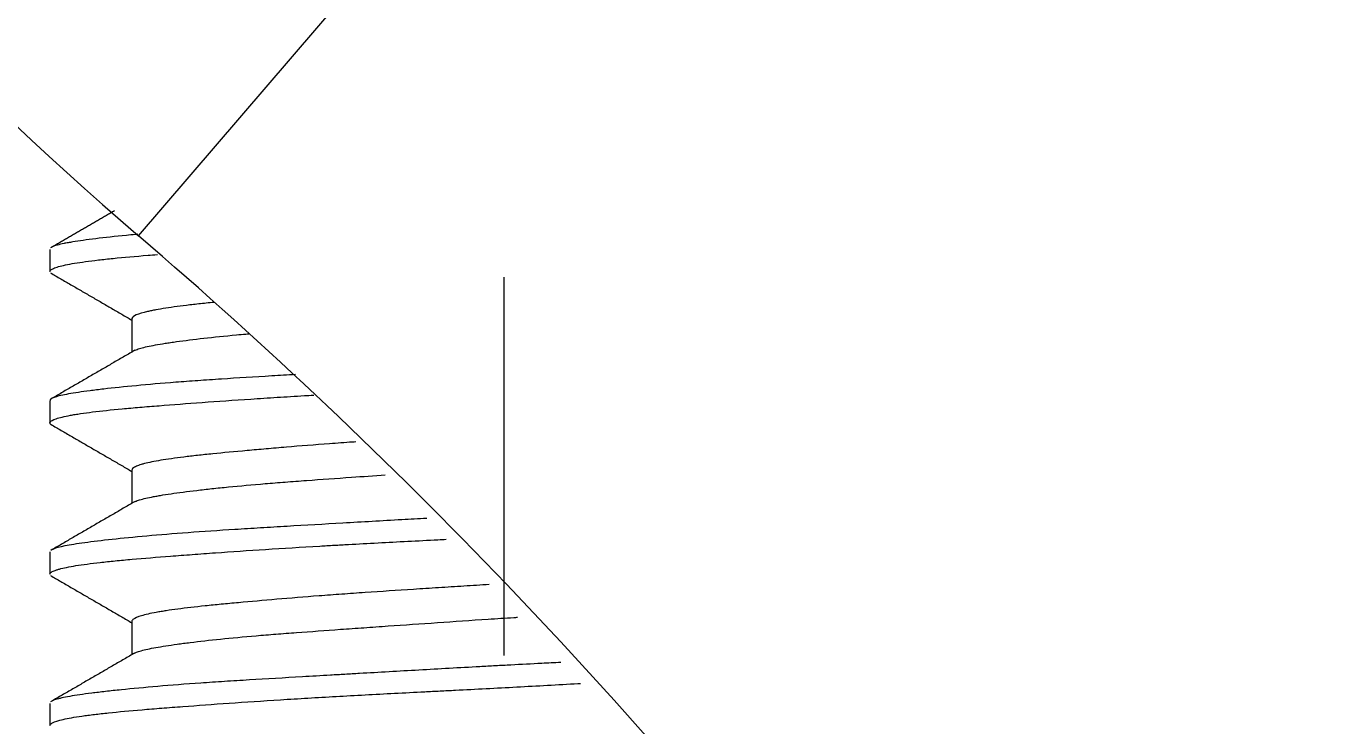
# Model space of a CAD drawing. Extents: x 1571 to 2360, y 0 to 579.
# Drawn here: x 1792.79 to 1801.35, y 192.71 to 197.34 of the extents above; entities that cross this region are included whole.
import ezdxf

# ---------------------------------------------------------------- set-up
doc = ezdxf.new("R2010")
doc.units = 0
doc.header["$LTSCALE"] = 10
doc.header["$MEASUREMENT"] = 0
doc.linetypes.add('CENTER', pattern=[2, 1.25, -0.25, 0.25, -0.25])
doc.layers.add('1', color=7, linetype='CONTINUOUS')

msp = doc.modelspace()

# ---------------------------------------------------------------- linework, layer by layer
at = {"layer": '1', "color": 1, "linetype": 'CENTER', "lineweight": -3}
msp.add_line((1795.947, 270.6756), (1795.947, 167.897), dxfattribs=at)
at = {"layer": '1', "color": 7, "linetype": 'Continuous', "lineweight": -3}
for p, q in [((1793.5334, 195.9484), (1801.3453, 205.0573)), ((1792.947, 195.859), (1792.947, 195.7138)), ((1793.4885, 195.4002), (1793.4885, 195.1808)), ((1792.947, 194.8589), (1792.947, 194.7129)), ((1793.4885, 194.4009), (1793.4885, 194.1808)), ((1792.947, 193.8596), (1792.947, 193.7137)), ((1793.4885, 193.4006), (1793.4885, 193.1808)), ((1792.947, 192.8587), (1792.947, 192.7134))]:
    msp.add_line(p, q, dxfattribs=at)
for centre, radius, start, end in [((1808.617, 213.5363), 23.17, 180, 229.38312), ((1771.3107, 170.0363), 34.1362, 38.13709, 49.38312)]:
    msp.add_arc(centre, radius, start, end, dxfattribs=at)
for points, knots in [([(1798.1601, 191.1169), (1798.1601, 191.1169), (1798.1715, 191.1097), (1798.2038, 191.0892), (1798.2238, 191.0765), (1798.2493, 191.0603), (1798.2675, 191.0487), (1798.2772, 191.0426), (1798.3283, 191.0099), (1798.3773, 190.9786), (1798.4875, 190.9078), (1798.5489, 190.8683), (1798.6319, 190.8145), (1798.6488, 190.8036), (1798.6833, 190.7812), (1798.7008, 190.7698), (1798.7541, 190.7352), (1798.7906, 190.7115), (1798.9022, 190.6387), (1798.9796, 190.5879), (1799.1392, 190.4831), (1799.2214, 190.4289), (1799.3897, 190.3177), (1799.4758, 190.2608), (1799.6512, 190.1445), (1799.7406, 190.0852), (1799.922, 189.9648), (1800.0138, 189.904), (1800.2917, 189.7199), (1800.4804, 189.5953), (1800.8636, 189.3448), (1801.0582, 189.2189), (1801.4532, 188.9685), (1801.6536, 188.8441), (1801.9591, 188.661), (1802.0618, 188.6006), (1802.2691, 188.4816), (1802.3738, 188.423), (1802.5851, 188.3084), (1802.6917, 188.2525), (1802.9069, 188.1446), (1803.0155, 188.0925), (1803.2354, 187.9938), (1803.3466, 187.947), (1803.5724, 187.8609), (1803.687, 187.8216), (1803.833, 187.7794), (1803.8624, 187.7713), (1803.9214, 187.7559), (1803.9511, 187.7485), (1804.0404, 187.728), (1804.1001, 187.7161), (1804.2201, 187.6969), (1804.2804, 187.6895), (1804.4016, 187.6804), (1804.4625, 187.6786), (1804.5544, 187.6813), (1804.5851, 187.6831), (1804.6468, 187.6888), (1804.6774, 187.6926), (1804.7687, 187.7073), (1804.8286, 187.7214), (1804.917, 187.7502), (1804.9461, 187.7611), (1804.9894, 187.7796), (1805.0038, 187.7861), (1805.0322, 187.7997), (1805.0462, 187.8068), (1805.1153, 187.844), (1805.1675, 187.8786), (1805.2417, 187.9375), (1805.2657, 187.9583), (1805.3125, 188.002), (1805.3353, 188.0251), (1805.4008, 188.0963), (1805.441, 188.1466), (1805.5157, 188.2518), (1805.5502, 188.3067), (1805.5986, 188.3918), (1805.6141, 188.4206), (1805.6441, 188.4791), (1805.6586, 188.5087), (1805.7002, 188.5979), (1805.7257, 188.6582), (1805.7733, 188.7802), (1805.7954, 188.8419), (1805.8573, 189.0285), (1805.8929, 189.1551), (1805.9324, 189.3153), (1805.94, 189.3474), (1805.9549, 189.4119), (1805.9621, 189.4442), (1805.9829, 189.5413), (1805.9959, 189.6061), (1806.0325, 189.8005), (1806.0538, 189.9302), (1806.0918, 190.1898), (1806.1085, 190.3197), (1806.1384, 190.5796), (1806.1516, 190.7096), (1806.187, 191.0997), (1806.2051, 191.3598), (1806.2348, 191.8798), (1806.2462, 192.1398), (1806.2603, 192.5294), (1806.2645, 192.6592), (1806.2702, 192.8538), (1806.272, 192.9186), (1806.2754, 193.0483), (1806.277, 193.1131), (1806.2849, 193.4367), (1806.29, 193.6935), (1806.2996, 194.2022), (1806.3041, 194.4542), (1806.3136, 194.9527), (1806.3186, 195.1993), (1806.3303, 195.6862), (1806.337, 195.9265), (1806.353, 196.3997), (1806.3623, 196.6325), (1806.3761, 196.9179), (1806.3789, 196.9747), (1806.3834, 197.0594), (1806.3849, 197.0876), (1806.388, 197.1436), (1806.3958, 197.2829), (1806.4042, 197.4185), (1806.4256, 197.7363), (1806.4414, 197.938), (1806.4672, 198.2231), (1806.4761, 198.3152), (1806.4899, 198.4486), (1806.4946, 198.4924), (1806.5039, 198.5775), (1806.5086, 198.6191), (1806.5322, 198.8211), (1806.5513, 198.9652), (1806.5784, 199.1541), (1806.5872, 199.2125), (1806.5997, 199.293), (1806.6058, 199.3314), (1806.6117, 199.3672), (1806.6155, 199.3904), (1806.6174, 199.4017), (1806.6266, 199.4567), (1806.6399, 199.5333), (1806.6549, 199.6154), (1806.6611, 199.6485), (1806.6653, 199.6707), (1806.6664, 199.6764), (1806.6664, 199.6763)], [0, 0, 0, 0, 0.015625, 0.015625, 0.023437, 0.027344, 0.027344, 0.03125, 0.03125, 0.046875, 0.046875, 0.0625, 0.0625, 0.066406, 0.066406, 0.070312, 0.070312, 0.078125, 0.078125, 0.09375, 0.09375, 0.109375, 0.109375, 0.125, 0.125, 0.140625, 0.140625, 0.15625, 0.15625, 0.1875, 0.1875, 0.21875, 0.21875, 0.25, 0.25, 0.265625, 0.265625, 0.28125, 0.28125, 0.296875, 0.296875, 0.3125, 0.3125, 0.328125, 0.328125, 0.34375, 0.34375, 0.347656, 0.347656, 0.351562, 0.351562, 0.359375, 0.359375, 0.367187, 0.367187, 0.375, 0.375, 0.378906, 0.378906, 0.382812, 0.382812, 0.390625, 0.390625, 0.394531, 0.394531, 0.396484, 0.396484, 0.398437, 0.398437, 0.40625, 0.40625, 0.410156, 0.410156, 0.414062, 0.414062, 0.421875, 0.421875, 0.429687, 0.429687, 0.433594, 0.433594, 0.4375, 0.4375, 0.445312, 0.445312, 0.453125, 0.453125, 0.46875, 0.46875, 0.472656, 0.472656, 0.476562, 0.476562, 0.484375, 0.484375, 0.5, 0.5, 0.515625, 0.515625, 0.53125, 0.53125, 0.5625, 0.5625, 0.59375, 0.59375, 0.609375, 0.609375, 0.617187, 0.617187, 0.625, 0.625, 0.65625, 0.65625, 0.6875, 0.6875, 0.71875, 0.71875, 0.75, 0.75, 0.78125, 0.78125, 0.789062, 0.789062, 0.792969, 0.792969, 0.796875, 0.8125, 0.8125, 0.84375, 0.84375, 0.859375, 0.859375, 0.867187, 0.867187, 0.875, 0.875, 0.90625, 0.90625, 0.921875, 0.921875, 0.929687, 0.933594, 0.933594, 0.9375, 0.9375, 0.953125, 0.96875, 0.984375, 0.984375, 1, 1, 1, 1]), ([(1809.2496, 196.2889), (1809.2496, 196.2889), (1809.2485, 196.282), (1809.2444, 196.2548), (1809.2414, 196.2346), (1809.2337, 196.1808), (1809.2291, 196.1473), (1809.2211, 196.0868), (1809.2182, 196.065), (1809.2123, 196.0178), (1809.2092, 195.9927), (1809.1935, 195.8596), (1809.1797, 195.7295), (1809.1603, 195.5013), (1809.1541, 195.4197), (1809.1453, 195.2891), (1809.1425, 195.2445), (1809.1372, 195.1534), (1809.1347, 195.1069), (1809.1229, 194.8697), (1809.116, 194.6653), (1809.1103, 194.3404), (1809.1091, 194.229), (1809.1086, 194.0863), (1809.1086, 194.0576), (1809.1086, 193.9998), (1809.1086, 193.9708), (1809.1089, 193.8832), (1809.1092, 193.8245), (1809.112, 193.5288), (1809.117, 193.2865), (1809.1318, 192.7929), (1809.1415, 192.5416), (1809.1644, 192.0318), (1809.1775, 191.7732), (1809.1952, 191.4464), (1809.1988, 191.3808), (1809.2061, 191.2494), (1809.2098, 191.1834), (1809.2211, 190.9855), (1809.2287, 190.8532), (1809.2518, 190.4554), (1809.2674, 190.189), (1809.2974, 189.6542), (1809.3118, 189.3859), (1809.3374, 188.8473), (1809.3486, 188.5771), (1809.361, 188.1707), (1809.3644, 188.035), (1809.3693, 187.7632), (1809.3708, 187.6273), (1809.3712, 187.3555), (1809.3703, 187.2195), (1809.3651, 186.9476), (1809.3609, 186.8117), (1809.3485, 186.5398), (1809.3402, 186.4039), (1809.3181, 186.1322), (1809.3043, 185.9963), (1809.2779, 185.7928), (1809.2681, 185.7248), (1809.2464, 185.5895), (1809.2344, 185.5222), (1809.2078, 185.3882), (1809.1932, 185.3216), (1809.1608, 185.1892), (1809.143, 185.1235), (1809.1036, 184.993), (1809.0819, 184.9284), (1809.0335, 184.8004), (1809.0068, 184.7371), (1808.9618, 184.6435), (1808.9459, 184.6125), (1808.9126, 184.5518), (1808.8952, 184.5219), (1808.8402, 184.4343), (1808.7999, 184.3783), (1808.7324, 184.2991), (1808.7087, 184.2734), (1808.6594, 184.2247), (1808.6338, 184.2016), (1808.5805, 184.158), (1808.5529, 184.1376), (1808.5098, 184.1091), (1808.4951, 184.0999), (1808.4653, 184.0823), (1808.4501, 184.0738), (1808.3731, 184.0334), (1808.3093, 184.0078), (1808.2108, 183.9779), (1808.1775, 183.9693), (1808.127, 183.9584), (1808.11, 183.9551), (1808.0761, 183.9491), (1808.0591, 183.9465), (1807.9742, 183.9347), (1807.9064, 183.9301), (1807.7709, 183.9281), (1807.7032, 183.9308), (1807.6018, 183.9391), (1807.5679, 183.9426), (1807.5005, 183.9509), (1807.4671, 183.9556), (1807.3673, 183.9714), (1807.3015, 183.9841), (1807.1062, 184.0271), (1806.9785, 184.0622), (1806.7266, 184.1409), (1806.6025, 184.1844), (1806.4183, 184.2541), (1806.3572, 184.278), (1806.2357, 184.3271), (1806.1753, 184.3523), (1805.9949, 184.4293), (1805.8764, 184.4824), (1805.6425, 184.5908), (1805.5269, 184.6462), (1805.2984, 184.7585), (1805.1855, 184.8154), (1804.8499, 184.9875), (1804.6308, 185.1039), (1804.2002, 185.3366), (1803.9889, 185.453), (1803.5739, 185.6831), (1803.3703, 185.7969), (1803.0712, 185.9639), (1802.9726, 186.019), (1802.8264, 186.1005), (1802.778, 186.1275), (1802.6818, 186.1811), (1802.6341, 186.2076), (1802.3982, 186.3385), (1802.2174, 186.4382), (1801.9611, 186.5782), (1801.8782, 186.6233), (1801.7781, 186.6774), (1801.7582, 186.6881), (1801.7189, 186.7093), (1801.6994, 186.7198), (1801.6417, 186.7508), (1801.6041, 186.7709), (1801.4947, 186.8293), (1801.4259, 186.8658), (1801.2976, 186.9335), (1801.238, 186.9648), (1801.1291, 187.0215), (1801.0798, 187.0471), (1801.0255, 187.0751), (1801.015, 187.0805), (1800.9948, 187.0909), (1800.9851, 187.0959), (1800.9572, 187.1102), (1800.9404, 187.1188), (1800.8953, 187.1419), (1800.8724, 187.1535), (1800.8417, 187.1691), (1800.8338, 187.1731), (1800.8338, 187.1731)], [0, 0, 0, 0, 0.015626, 0.015626, 0.031251, 0.031251, 0.046877, 0.046877, 0.05469, 0.05469, 0.062502, 0.062502, 0.093754, 0.093754, 0.109379, 0.109379, 0.117192, 0.117192, 0.125005, 0.125005, 0.156256, 0.156256, 0.171881, 0.171881, 0.175788, 0.175788, 0.179694, 0.179694, 0.187507, 0.187507, 0.218758, 0.218758, 0.250009, 0.250009, 0.281261, 0.281261, 0.289073, 0.289073, 0.296886, 0.296886, 0.312512, 0.312512, 0.343763, 0.343763, 0.375014, 0.375014, 0.406265, 0.406265, 0.421891, 0.421891, 0.437516, 0.437516, 0.453142, 0.453142, 0.468768, 0.468768, 0.484393, 0.484393, 0.500019, 0.500019, 0.507831, 0.507831, 0.515644, 0.515644, 0.523457, 0.523457, 0.53127, 0.53127, 0.539083, 0.539083, 0.546895, 0.546895, 0.550802, 0.550802, 0.554708, 0.554708, 0.562521, 0.562521, 0.566427, 0.566427, 0.570334, 0.570334, 0.57424, 0.57424, 0.576193, 0.576193, 0.578147, 0.578147, 0.585959, 0.585959, 0.589866, 0.589866, 0.591819, 0.591819, 0.593772, 0.593772, 0.601585, 0.601585, 0.609398, 0.609398, 0.613304, 0.613304, 0.617211, 0.617211, 0.625023, 0.625023, 0.640649, 0.640649, 0.656275, 0.656275, 0.664087, 0.664087, 0.6719, 0.6719, 0.687526, 0.687526, 0.703151, 0.703151, 0.718777, 0.718777, 0.750028, 0.750028, 0.781279, 0.781279, 0.81253, 0.81253, 0.828156, 0.828156, 0.835969, 0.835969, 0.843782, 0.843782, 0.875033, 0.875033, 0.890658, 0.890658, 0.894565, 0.894565, 0.898471, 0.898471, 0.906284, 0.906284, 0.921909, 0.921909, 0.937535, 0.937535, 0.953161, 0.953161, 0.957067, 0.957067, 0.960973, 0.960973, 0.968786, 0.968786, 0.984412, 0.984412, 1, 1, 1, 1]), ([(1793.5279, 195.9592), (1793.5222, 195.9587), (1793.5166, 195.9581), (1793.4911, 195.9557), (1793.4716, 195.9538), (1793.3766, 195.9443), (1793.3091, 195.9369), (1793.1908, 195.9224), (1793.1398, 195.9153), (1793.0867, 195.9066), (1793.0766, 195.9048), (1793.0575, 195.9013), (1793.0484, 195.8996), (1793.0231, 195.8944), (1793.0085, 195.891), (1792.9789, 195.8827), (1792.9661, 195.8779), (1792.9579, 195.873)], [0, 0, 0, 0, 0.01736, 0.01736, 0.079364, 0.079364, 0.327379, 0.327379, 0.575393, 0.575393, 0.637397, 0.637397, 0.699401, 0.699401, 0.823408, 0.823408, 1, 1, 1, 1]), ([(1792.9471, 195.714), (1792.948, 195.7204), (1792.9559, 195.727), (1792.9799, 195.7375), (1792.9908, 195.7414), (1793.0172, 195.7489), (1793.0326, 195.7527), (1793.0853, 195.7639), (1793.1291, 195.7712), (1793.2081, 195.7821), (1793.2367, 195.7856), (1793.2983, 195.7928), (1793.3311, 195.7963), (1793.4349, 195.8067), (1793.5115, 195.8135), (1793.6156, 195.822), (1793.6362, 195.8236), (1793.6572, 195.8253)], [0, 0, 0, 0, 0.171873, 0.171873, 0.269529, 0.269529, 0.367186, 0.367186, 0.562499, 0.562499, 0.660155, 0.660155, 0.757812, 0.757812, 0.953125, 0.953125, 1, 1, 1, 1]), ([(1794.032, 195.5087), (1794.0278, 195.5083), (1794.0237, 195.5079), (1794.002, 195.5057), (1793.9848, 195.504), (1793.9346, 195.4987), (1793.9028, 195.4952), (1793.8125, 195.4847), (1793.759, 195.4776), (1793.6887, 195.4668), (1793.667, 195.4632), (1793.637, 195.4576), (1793.6275, 195.4558), (1793.6093, 195.452), (1793.6007, 195.4501), (1793.5601, 195.4407), (1793.5353, 195.4332), (1793.5007, 195.4181), (1793.4909, 195.4105), (1793.4886, 195.4022), (1793.4885, 195.4013), (1793.4885, 195.4004)], [0, 0, 0, 0, 0.011773, 0.011773, 0.062504, 0.062504, 0.163968, 0.163968, 0.366896, 0.366896, 0.468359, 0.468359, 0.519091, 0.519091, 0.569823, 0.569823, 0.77275, 0.77275, 0.975678, 0.975678, 1, 1, 1, 1]), ([(1793.5066, 195.1912), (1793.5097, 195.1928), (1793.5131, 195.1944), (1793.5254, 195.1994), (1793.5359, 195.2029), (1793.5728, 195.2134), (1793.6048, 195.2203), (1793.6637, 195.2311), (1793.6958, 195.2365), (1793.7322, 195.242), (1793.7574, 195.2457), (1793.7705, 195.2476), (1793.8377, 195.2569), (1793.9579, 195.272), (1794.1025, 195.287), (1794.2007, 195.2963), (1794.2207, 195.2981), (1794.2482, 195.3005), (1794.2552, 195.3012), (1794.2623, 195.3018)], [0, 0, 0, 0, 0.043507, 0.043507, 0.1424, 0.1424, 0.340186, 0.340186, 0.439078, 0.488525, 0.488525, 0.537971, 0.537971, 0.735757, 0.933543, 0.933543, 0.982989, 0.982989, 1, 1, 1, 1]), ([(1794.5708, 195.0317), (1794.5176, 195.0286), (1794.4653, 195.0256), (1794.2977, 195.0156), (1794.1865, 195.0088), (1794.0274, 194.9985), (1793.9757, 194.995), (1793.9001, 194.9897), (1793.8752, 194.9879), (1793.8262, 194.9843), (1793.8022, 194.9825), (1793.6845, 194.9733), (1793.5112, 194.9583), (1793.3672, 194.9433), (1793.2866, 194.9341), (1793.271, 194.9322), (1793.2407, 194.9285), (1793.197, 194.9231), (1793.1584, 194.9177), (1793.0877, 194.9071), (1793.0493, 194.9003), (1793.0048, 194.89), (1792.9922, 194.8866), (1792.9766, 194.8815), (1792.972, 194.8797), (1792.9639, 194.8763), (1792.9605, 194.8745), (1792.9512, 194.8689), (1792.9477, 194.865), (1792.9471, 194.861)], [0, 0, 0, 0, 0.055, 0.055, 0.179999, 0.179999, 0.242499, 0.242499, 0.273749, 0.273749, 0.304999, 0.304999, 0.429999, 0.554998, 0.554998, 0.586248, 0.586248, 0.617498, 0.679998, 0.679998, 0.804998, 0.804998, 0.867498, 0.867498, 0.898748, 0.898748, 0.929997, 0.929997, 1, 1, 1, 1]), ([(1792.9607, 194.698), (1792.9552, 194.7009), (1792.9514, 194.7038), (1792.9479, 194.7086), (1792.9472, 194.7104), (1792.9469, 194.714), (1792.9473, 194.7158), (1792.9524, 194.725), (1792.979, 194.7401), (1793.0414, 194.7552), (1793.0919, 194.7646), (1793.1026, 194.7664), (1793.1252, 194.7702), (1793.1605, 194.7757), (1793.2005, 194.7811), (1793.2865, 194.7917), (1793.3518, 194.7986), (1793.4619, 194.8089), (1793.5006, 194.8124), (1793.5618, 194.8176), (1793.5827, 194.8193), (1793.6255, 194.8228), (1793.6472, 194.8245), (1793.7581, 194.8333), (1793.853, 194.8404), (1794.055, 194.8552), (1794.1621, 194.8627), (1794.3037, 194.8722), (1794.3324, 194.8741), (1794.3906, 194.8778), (1794.4784, 194.8835), (1794.5683, 194.889), (1794.6495, 194.8938), (1794.67, 194.8951), (1794.6907, 194.8963)], [0, 0, 0, 0, 0.046215, 0.046215, 0.073723, 0.073723, 0.101232, 0.101232, 0.211267, 0.321303, 0.321303, 0.348811, 0.348811, 0.37632, 0.431338, 0.431338, 0.541373, 0.541373, 0.596391, 0.596391, 0.6239, 0.6239, 0.651408, 0.651408, 0.761444, 0.761444, 0.871479, 0.871479, 0.898988, 0.898988, 0.926496, 0.981514, 0.981514, 1, 1, 1, 1]), ([(1794.9686, 194.5869), (1794.9615, 194.5864), (1794.9545, 194.5859), (1794.8961, 194.5817), (1794.8456, 194.5781), (1794.6971, 194.567), (1794.6019, 194.5595), (1794.465, 194.5482), (1794.4203, 194.5444), (1794.3329, 194.5368), (1794.2907, 194.533), (1794.1685, 194.522), (1794.093, 194.5149), (1793.9883, 194.5044), (1793.9549, 194.5009), (1793.891, 194.4939), (1793.8605, 194.4903), (1793.7737, 194.4796), (1793.7232, 194.4725), (1793.6366, 194.458), (1793.6003, 194.4506), (1793.5641, 194.4412), (1793.5573, 194.4393), (1793.5446, 194.4355), (1793.5388, 194.4336), (1793.5226, 194.4278), (1793.5138, 194.424), (1793.4948, 194.4135), (1793.4887, 194.407), (1793.4885, 194.4005)], [0, 0, 0, 0, 0.008048, 0.008048, 0.067233, 0.067233, 0.185604, 0.185604, 0.244789, 0.244789, 0.303974, 0.303974, 0.422344, 0.422344, 0.481529, 0.481529, 0.540714, 0.540714, 0.659084, 0.659084, 0.777454, 0.777454, 0.807047, 0.807047, 0.836639, 0.836639, 0.895824, 0.895824, 1, 1, 1, 1]), ([(1793.5044, 194.1901), (1793.5113, 194.1939), (1793.5205, 194.1976), (1793.5529, 194.2084), (1793.5813, 194.2153), (1793.6267, 194.2243), (1793.6363, 194.2261), (1793.6562, 194.2297), (1793.6666, 194.2315), (1793.6991, 194.2369), (1793.7224, 194.2406), (1793.7975, 194.2516), (1793.8542, 194.2591), (1793.9495, 194.2704), (1793.983, 194.2742), (1794.0534, 194.2818), (1794.0899, 194.2856), (1794.2035, 194.2967), (1794.2844, 194.3039), (1794.4133, 194.3145), (1794.4797, 194.3197), (1794.5491, 194.325), (1794.596, 194.3285), (1794.6198, 194.3303), (1794.7401, 194.3391), (1794.8394, 194.3462), (1795.0144, 194.3586), (1795.0887, 194.3638), (1795.1644, 194.3691)], [0, 0, 0, 0, 0.065892, 0.065892, 0.187016, 0.187016, 0.217297, 0.217297, 0.247578, 0.247578, 0.30814, 0.30814, 0.429264, 0.429264, 0.489826, 0.489826, 0.550388, 0.550388, 0.671512, 0.671512, 0.732074, 0.762355, 0.762355, 0.792636, 0.792636, 0.91376, 0.91376, 1, 1, 1, 1]), ([(1795.438, 194.0815), (1795.3833, 194.0784), (1795.3288, 194.0753), (1795.2075, 194.0684), (1795.1416, 194.0646), (1795.0116, 194.0572), (1794.9475, 194.0535), (1794.7579, 194.0426), (1794.635, 194.0355), (1794.456, 194.025), (1794.3972, 194.0215), (1794.2815, 194.0146), (1794.2252, 194.0111), (1794.061, 194.0008), (1793.9577, 193.994), (1793.7635, 193.9797), (1793.6724, 193.9723), (1793.5031, 193.9571), (1793.4268, 193.9496), (1793.2902, 193.9347), (1793.2298, 193.9274), (1793.1515, 193.9167), (1793.1274, 193.9132), (1793.0834, 193.9061), (1793.0638, 193.9026), (1793.0118, 193.8923), (1792.9862, 193.8856), (1792.9665, 193.8774), (1792.9636, 193.8761), (1792.9611, 193.8748)], [0, 0, 0, 0, 0.0425, 0.0425, 0.094583, 0.094583, 0.146666, 0.146666, 0.250833, 0.250833, 0.302916, 0.302916, 0.354999, 0.354999, 0.459166, 0.459166, 0.563332, 0.563332, 0.667498, 0.667498, 0.771665, 0.771665, 0.823748, 0.823748, 0.875831, 0.875831, 0.979998, 0.979998, 1, 1, 1, 1]), ([(1792.947, 193.7132), (1792.9471, 193.7167), (1792.9494, 193.7202), (1792.9585, 193.7276), (1792.9654, 193.7314), (1792.9791, 193.737), (1792.9843, 193.7389), (1792.9958, 193.7428), (1793.0022, 193.7447), (1793.0368, 193.7542), (1793.0734, 193.7617), (1793.1634, 193.7763), (1793.2169, 193.7835), (1793.2946, 193.7923), (1793.3107, 193.794), (1793.344, 193.7976), (1793.3612, 193.7993), (1793.4143, 193.8045), (1793.4515, 193.808), (1793.5683, 193.8183), (1793.6532, 193.8251), (1793.791, 193.8357), (1793.8387, 193.8393), (1793.9128, 193.8448), (1793.938, 193.8466), (1793.9892, 193.8504), (1794.0153, 193.8522), (1794.1474, 193.8617), (1794.2578, 193.8692), (1794.4879, 193.8841), (1794.6076, 193.8915), (1794.763, 193.9005), (1794.7943, 193.9023), (1794.8577, 193.9059), (1794.8897, 193.9077), (1794.9861, 193.913), (1795.0509, 193.9165), (1795.2464, 193.9268), (1795.3785, 193.9336), (1795.5306, 193.9413), (1795.5488, 193.9423), (1795.5671, 193.9432)], [0, 0, 0, 0, 0.045934, 0.045934, 0.092998, 0.092998, 0.116529, 0.116529, 0.140061, 0.140061, 0.234187, 0.234187, 0.328314, 0.328314, 0.351845, 0.351845, 0.375377, 0.375377, 0.42244, 0.42244, 0.516567, 0.516567, 0.56363, 0.56363, 0.587161, 0.587161, 0.610693, 0.610693, 0.704819, 0.704819, 0.798946, 0.798946, 0.822477, 0.822477, 0.846009, 0.846009, 0.893072, 0.893072, 0.987199, 0.987199, 1, 1, 1, 1]), ([(1795.8512, 193.6441), (1795.7956, 193.6405), (1795.74, 193.637), (1795.6564, 193.6317), (1795.6283, 193.63), (1795.5723, 193.6265), (1795.5442, 193.6247), (1795.4605, 193.6194), (1795.4054, 193.616), (1795.2418, 193.6055), (1795.1353, 193.5984), (1794.9792, 193.5876), (1794.9021, 193.5822), (1794.8264, 193.5766), (1794.7762, 193.5729), (1794.7513, 193.571), (1794.6285, 193.5616), (1794.5351, 193.5541), (1794.3577, 193.539), (1794.2737, 193.5316), (1794.1748, 193.5224), (1794.1553, 193.5206), (1794.1169, 193.517), (1794.098, 193.5152), (1794.0429, 193.5099), (1794.0077, 193.5064), (1793.9072, 193.4959), (1793.8467, 193.4889), (1793.7656, 193.4783), (1793.7275, 193.4729), (1793.6931, 193.4675), (1793.671, 193.4638), (1793.6604, 193.4619), (1793.61, 193.4527), (1793.5446, 193.4378), (1793.5089, 193.4226), (1793.4961, 193.4131), (1793.494, 193.4112), (1793.4908, 193.4074), (1793.4897, 193.4055), (1793.4887, 193.4027), (1793.4885, 193.4016), (1793.4885, 193.4006)], [0, 0, 0, 0, 0.044539, 0.044539, 0.066989, 0.066989, 0.089438, 0.089438, 0.134337, 0.134337, 0.224135, 0.224135, 0.269034, 0.291484, 0.291484, 0.313933, 0.313933, 0.403732, 0.403732, 0.49353, 0.49353, 0.515979, 0.515979, 0.538429, 0.538429, 0.583328, 0.583328, 0.673126, 0.673126, 0.718025, 0.740474, 0.740474, 0.762924, 0.762924, 0.852722, 0.94252, 0.94252, 0.964969, 0.964969, 0.987419, 0.987419, 1, 1, 1, 1]), ([(1793.5021, 193.1887), (1793.5064, 193.1913), (1793.5118, 193.1939), (1793.5271, 193.2), (1793.5378, 193.2035), (1793.5631, 193.2105), (1793.5775, 193.214), (1793.6262, 193.2246), (1793.6659, 193.2317), (1793.7362, 193.2427), (1793.7614, 193.2464), (1793.802, 193.252), (1793.816, 193.2538), (1793.8448, 193.2576), (1793.8596, 193.2595), (1793.9356, 193.269), (1794.0023, 193.2765), (1794.1475, 193.2914), (1794.2259, 193.2988), (1794.3315, 193.3077), (1794.353, 193.3095), (1794.3966, 193.3131), (1794.4186, 193.3149), (1794.4856, 193.3201), (1794.5312, 193.3236), (1794.6709, 193.3341), (1794.768, 193.3411), (1794.9194, 193.3519), (1794.9709, 193.3555), (1795.0496, 193.361), (1795.0761, 193.3629), (1795.1293, 193.3666), (1795.156, 193.3685), (1795.29, 193.3778), (1795.3987, 193.3853), (1795.6191, 193.4005), (1795.7307, 193.4081), (1795.8722, 193.4174), (1795.9007, 193.4193), (1795.9573, 193.423), (1795.9855, 193.4248), (1796.0223, 193.4272), (1796.0308, 193.4277), (1796.0394, 193.4283)], [0, 0, 0, 0, 0.033625, 0.033625, 0.079312, 0.079312, 0.124999, 0.124999, 0.216374, 0.216374, 0.262061, 0.262061, 0.284904, 0.284904, 0.307748, 0.307748, 0.399122, 0.399122, 0.490497, 0.490497, 0.51334, 0.51334, 0.536184, 0.536184, 0.581871, 0.581871, 0.673245, 0.673245, 0.718932, 0.718932, 0.741776, 0.741776, 0.76462, 0.76462, 0.855994, 0.855994, 0.947368, 0.947368, 0.970212, 0.970212, 0.993055, 0.993055, 1, 1, 1, 1]), ([(1796.3243, 193.1292), (1796.2825, 193.1271), (1796.2405, 193.1249), (1796.131, 193.1193), (1796.0632, 193.1158), (1795.9611, 193.1104), (1795.927, 193.1086), (1795.8585, 193.1049), (1795.8243, 193.1031), (1795.6539, 193.0938), (1795.3849, 193.0786), (1795.123, 193.0636), (1794.9616, 193.0543), (1794.9294, 193.0525), (1794.8653, 193.0488), (1794.8334, 193.0469), (1794.7388, 193.0415), (1794.6769, 193.0379), (1794.4948, 193.0273), (1794.378, 193.0205), (1794.2098, 193.0102), (1794.1549, 193.0067), (1794.0743, 193.0016), (1794.0478, 192.9998), (1793.9952, 192.9963), (1793.9694, 192.9946), (1793.8424, 192.9857), (1793.748, 192.9785), (1793.573, 192.9636), (1793.4925, 192.9561), (1793.4008, 192.9467), (1793.3829, 192.9448), (1793.348, 192.941), (1793.3311, 192.9391), (1793.282, 192.9336), (1793.2515, 192.9299), (1793.1664, 192.9191), (1793.1182, 192.912), (1793.0587, 192.9017), (1793.041, 192.8982), (1793.0178, 192.8931), (1793.0106, 192.8913), (1792.9973, 192.8879), (1792.9912, 192.8862), (1792.9742, 192.8808), (1792.9653, 192.8772), (1792.9589, 192.8736)], [0, 0, 0, 0, 0.026351, 0.026351, 0.068581, 0.068581, 0.089696, 0.089696, 0.110811, 0.110811, 0.19527, 0.27973, 0.27973, 0.300844, 0.300844, 0.321959, 0.321959, 0.364189, 0.364189, 0.448648, 0.448648, 0.490878, 0.490878, 0.511993, 0.511993, 0.533108, 0.533108, 0.617567, 0.617567, 0.702027, 0.702027, 0.723142, 0.723142, 0.744256, 0.744256, 0.786486, 0.786486, 0.870946, 0.870946, 0.913175, 0.913175, 0.93429, 0.93429, 0.955405, 0.955405, 1, 1, 1, 1]), ([(1792.947, 192.7133), (1792.9471, 192.7152), (1792.9478, 192.7171), (1792.9505, 192.7209), (1792.9524, 192.7228), (1792.9574, 192.7265), (1792.9604, 192.7284), (1792.9785, 192.7379), (1793.0256, 192.7531), (1793.1081, 192.7679), (1793.1711, 192.777), (1793.1843, 192.7788), (1793.2116, 192.7824), (1793.2542, 192.7878), (1793.3012, 192.7931), (1793.401, 192.8035), (1793.4752, 192.8103), (1793.5981, 192.8206), (1793.641, 192.8241), (1793.7084, 192.8293), (1793.7314, 192.8311), (1793.7781, 192.8347), (1793.8018, 192.8365), (1793.9221, 192.8455), (1794.126, 192.8604), (1794.3523, 192.8755), (1794.501, 192.8848), (1794.5312, 192.8867), (1794.5918, 192.8904), (1794.6833, 192.8959), (1794.7765, 192.9013), (1794.9651, 192.9119), (1795.0938, 192.9188), (1795.2912, 192.9291), (1795.3578, 192.9325), (1795.4588, 192.9377), (1795.4927, 192.9394), (1795.5603, 192.9429), (1795.5942, 192.9446), (1795.7633, 192.9532), (1795.8985, 192.9602), (1796.1686, 192.9748), (1796.3036, 192.9824), (1796.4438, 192.9903), (1796.4492, 192.9906), (1796.4546, 192.9909)], [0, 0, 0, 0, 0.020313, 0.020313, 0.039844, 0.039844, 0.059376, 0.059376, 0.137501, 0.215626, 0.215626, 0.235157, 0.235157, 0.254688, 0.29375, 0.29375, 0.371875, 0.371875, 0.410938, 0.410938, 0.430469, 0.430469, 0.45, 0.45, 0.528125, 0.60625, 0.60625, 0.625782, 0.625782, 0.645313, 0.684375, 0.684375, 0.7625, 0.7625, 0.801563, 0.801563, 0.821094, 0.821094, 0.840625, 0.840625, 0.91875, 0.91875, 0.996875, 0.996875, 1, 1, 1, 1])]:
    msp.add_open_spline(points, degree=3, knots=knots, dxfattribs=at)
for points in [[(1793.3736, 196.1141), (1793.1617, 195.9911), (1792.9498, 195.8683)], [(1792.9509, 195.7036), (1793.2197, 195.5478), (1793.4885, 195.3917)], [(1793.5092, 195.1929), (1793.2311, 195.0313), (1792.9528, 194.87)], [(1792.9542, 194.7018), (1793.2214, 194.5469), (1793.4885, 194.3918)], [(1793.5103, 194.1934), (1793.2318, 194.0317), (1792.9532, 193.8702)], [(1792.9509, 193.7036), (1793.2198, 193.5478), (1793.4885, 193.3917)], [(1793.507, 193.1916), (1793.2285, 193.0298), (1792.9499, 192.8683)]]:
    msp.add_open_spline(points, degree=2, dxfattribs=at)

doc.saveas('drawing.dxf')
